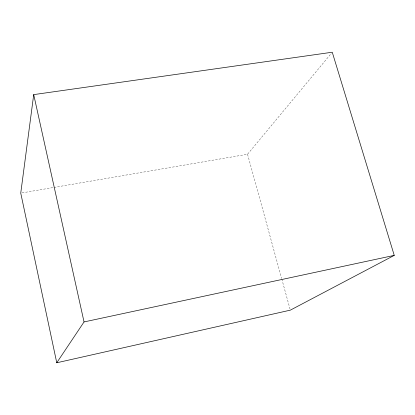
<?xml version="1.0" encoding="UTF-8"?>
<svg xmlns="http://www.w3.org/2000/svg" width="415" height="415" viewBox="0 0 415 415"><rect width="100%" height="100%" fill="white"/><g stroke="black" fill="none" stroke-linecap="round" stroke-linejoin="round"><path stroke-width="0.31" stroke-dasharray="2.08 1.56" d="M53.971 187.419L247.548 154.256L331.429 53.224M22.026 192.892L53.333 187.528M247.548 154.256L281.609 278.346M281.78 278.968L289.997 308.9"/><path stroke-width="0.62" d="M33.714 94.615L20.75 193.11L56.762 362.772L290.339 310.15L394.25 255.381L332.259 52.228L33.714 94.615L84.038 321.936L56.762 362.772M84.038 321.936L394.25 255.381"/></g></svg>
